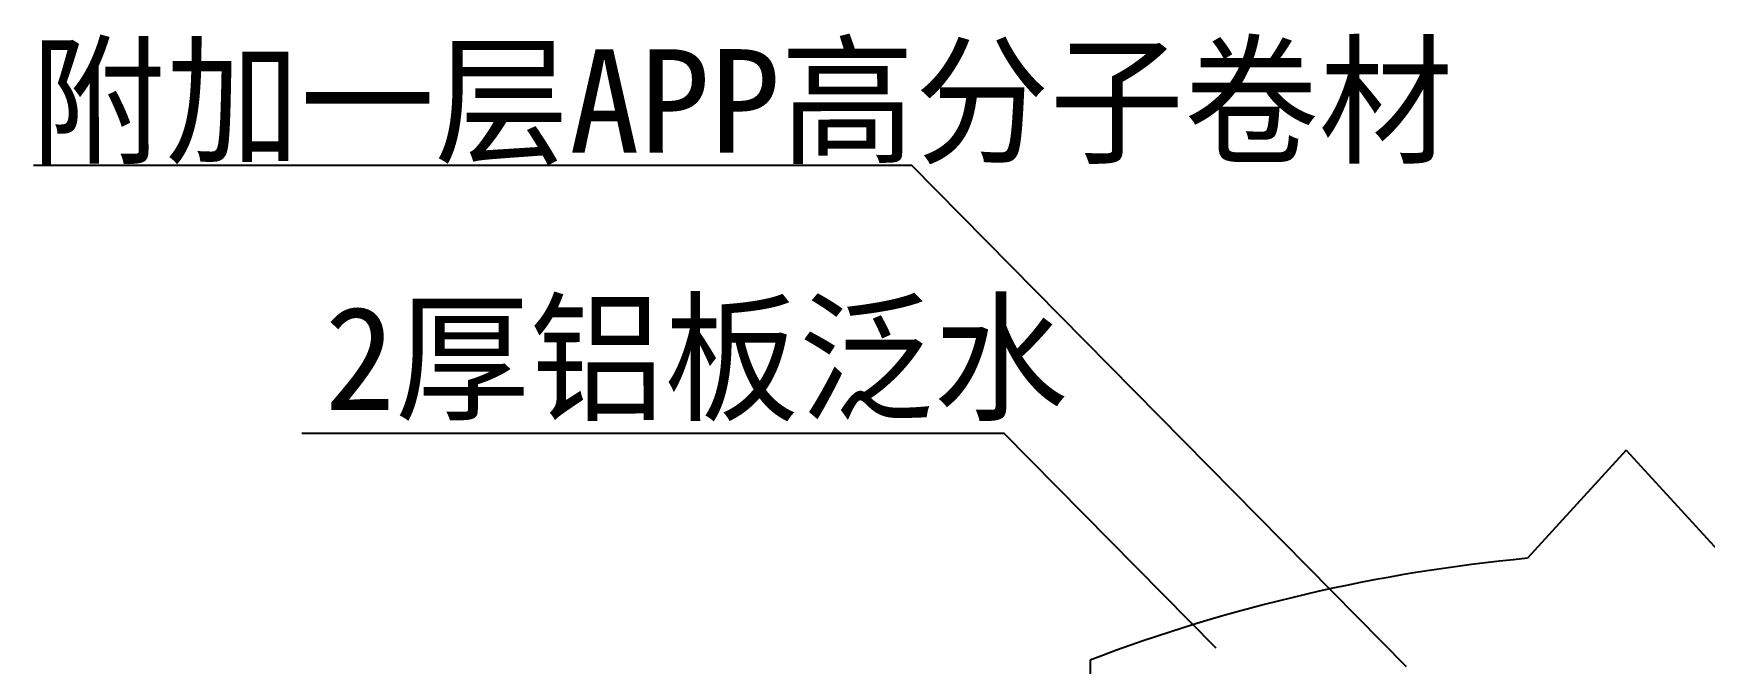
# Model space of a CAD drawing. Header units: metres. Extents: x -53639 to -48096, y 26117 to 28868.
# Drawn here: x -50598.9 to -50276, y 26945.2 to 27066.9 of the extents above; entities that cross this region are included whole.
import ezdxf

# ---------------------------------------------------------------- set-up
doc = ezdxf.new("R2010")
doc.units = ezdxf.units.M
doc.layers.add('L', color=4, linetype='Continuous')
doc.layers.add('TEXT', color=7, linetype='Continuous')

msp = doc.modelspace()

# ---------------------------------------------------------------- linework, layer by layer
at = {"layer": 'L'}
for p, q in [((-50429.18, 27041.39), (-50598.88, 27041.39)), ((-50333.59, 26944.55), (-50429.18, 27041.39)), ((-50547.03, 26989.71), (-50411.37, 26989.71)), ((-50370.37, 26948.17), (-50411.37, 26989.71)), ((-50291.14, 26986.39), (-50310.24, 26965.53)), ((-50291.14, 26986.39), (-50272.05, 26965.53))]:
    msp.add_line(p, q, dxfattribs=at)
msp.add_lwpolyline([(-50394.7, 26945.88), (-50394.7, 26910.98, 0.67), (-50387.15, 26907.83), (-50387.15, 26929.53)], format="xyb", dxfattribs=at)
msp.add_arc((-50280.12, 26644.68), 322.26, 95.36, 110.83, dxfattribs=at)

# ---------------------------------------------------------------- texts
at = {"layer": 'TEXT'}
for s, p in [('附加一层APP高分子卷材 ', (-50599.37, 27043.79)), ('2厚铝板泛水', (-50542.61, 26994.18))]:
    msp.add_text(s, height=20, rotation=0.02, dxfattribs=at).set_placement(p)

doc.saveas('drawing.dxf')
